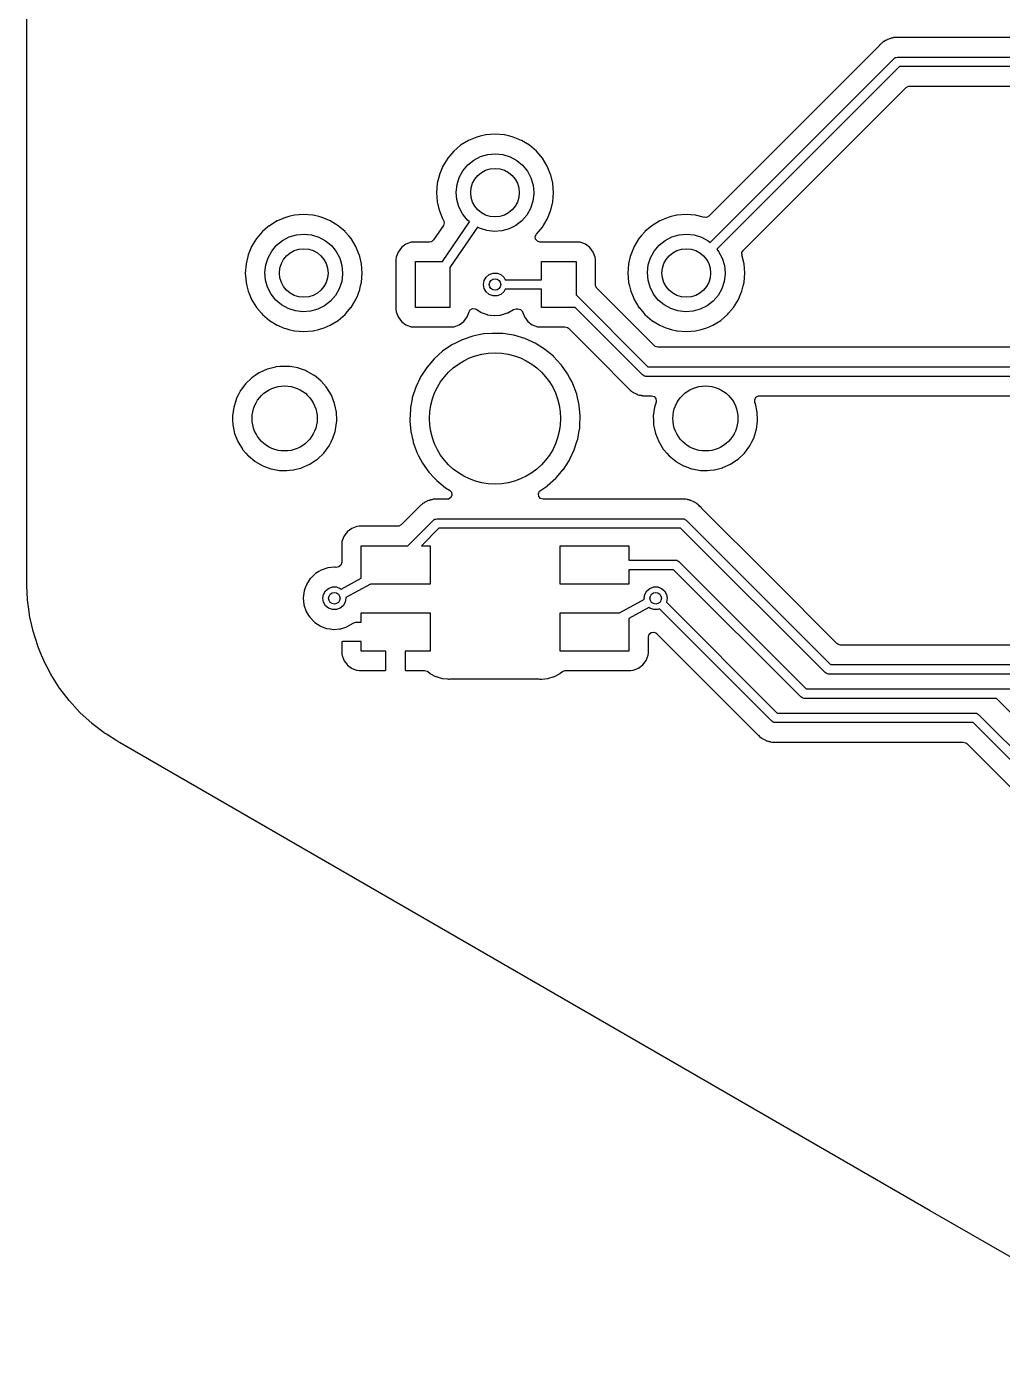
# Model space of a CAD drawing. Extents: x 144 to 253, y -181 to -52.
# Drawn here: x 143.51 to 169.01, y -133.12 to -98.14 of the extents above; entities that cross this region are included whole.
import ezdxf

# ---------------------------------------------------------------- set-up
doc = ezdxf.new("R2010")
doc.units = 0
doc.layers.add('BLACK', color=7, linetype='CONTINUOUS')

msp = doc.modelspace()

# ---------------------------------------------------------------- linework, layer by layer
at = {"layer": 'BLACK', "linetype": 'CONTINUOUS'}
for p, q in [((143.508, -112.657), (143.508, -66.8706)), ((165.805, -98.6286), (165.797, -98.6374)), ((165.824, -98.605), (165.805, -98.6286)), ((165.833, -98.5945), (165.824, -98.605)), ((165.849, -98.5826), (165.833, -98.5945)), ((165.864, -98.5698), (165.849, -98.5826)), ((165.879, -98.5555), (165.864, -98.5698)), ((165.885, -98.5514), (165.879, -98.5555)), ((165.917, -98.533), (165.885, -98.5514)), ((165.885, -98.5514), (165.885, -98.5514)), ((165.927, -98.5264), (165.917, -98.533)), ((165.956, -98.5051), (165.927, -98.5264)), ((165.962, -98.5004), (165.956, -98.5051)), ((165.956, -98.5051), (165.956, -98.5051)), ((165.981, -98.493), (165.962, -98.5004)), ((165.999, -98.4843), (165.981, -98.493)), ((166.01, -98.478), (165.999, -98.4843)), ((166.016, -98.474), (166.01, -98.478)), ((166.059, -98.4616), (166.016, -98.474)), ((166.07, -98.4578), (166.059, -98.4616)), ((166.104, -98.4444), (166.07, -98.4578)), ((166.111, -98.4415), (166.104, -98.4444)), ((166.104, -98.4444), (166.104, -98.4444)), ((166.131, -98.439), (166.111, -98.4415)), ((166.151, -98.435), (166.131, -98.439)), ((166.162, -98.4315), (166.151, -98.435)), ((166.17, -98.4293), (166.162, -98.4315)), ((166.162, -98.4315), (166.162, -98.4315)), ((166.214, -98.4279), (166.17, -98.4293)), ((166.226, -98.427), (166.214, -98.4279)), ((166.23, -98.4265), (166.226, -98.427)), ((166.258, -98.4265), (166.23, -98.4265)), ((166.262, -98.4264), (166.258, -98.4265)), ((166.322, -98.4245), (166.262, -98.4264)), ((166.33, -98.4243), (166.322, -98.4245)), ((166.322, -98.4245), (166.322, -98.4245)), ((166.338, -98.426), (166.33, -98.4243)), ((166.349, -98.4265), (166.338, -98.426)), ((227.248, -98.4265), (166.349, -98.4265)), ((165.797, -98.6374), (161.342, -103.092)), ((161.371, -103.782), (166.182, -98.9716)), ((166.182, -98.9716), (166.199, -98.9583)), ((166.199, -98.9583), (166.202, -98.9548)), ((166.202, -98.9548), (166.205, -98.954)), ((166.205, -98.954), (166.21, -98.9501)), ((166.21, -98.9501), (166.24, -98.9437)), ((166.24, -98.9437), (166.27, -98.935)), ((166.27, -98.935), (227.284, -98.935)), ((166.322, -99.185), (161.548, -103.959)), ((227.232, -99.185), (166.322, -99.185)), ((162.238, -103.988), (166.495, -99.7304)), ((166.495, -99.7304), (166.558, -99.6964)), ((166.558, -99.6964), (166.585, -99.6935)), ((166.585, -99.6935), (185.936, -99.6935)), ((155.273, -101.028), (155.06, -101.116)), ((155.277, -101.026), (155.273, -101.028)), ((155.273, -101.028), (155.273, -101.028)), ((155.359, -101.006), (155.277, -101.026)), ((155.506, -100.971), (155.359, -101.006)), ((155.511, -100.97), (155.506, -100.971)), ((155.506, -100.971), (155.506, -100.971)), ((155.75, -100.951), (155.511, -100.97)), ((155.989, -100.97), (155.75, -100.951)), ((155.994, -100.971), (155.989, -100.97)), ((156.141, -101.006), (155.994, -100.971)), ((155.994, -100.971), (155.994, -100.971)), ((156.223, -101.026), (156.141, -101.006)), ((156.227, -101.028), (156.223, -101.026)), ((156.44, -101.116), (156.227, -101.028)), ((156.227, -101.028), (156.227, -101.028)), ((154.669, -101.399), (154.513, -101.581)), ((154.851, -101.243), (154.669, -101.399)), ((155.056, -101.117), (154.851, -101.243)), ((155.06, -101.116), (155.056, -101.117)), ((155.06, -101.116), (155.06, -101.116)), ((156.444, -101.117), (156.44, -101.116)), ((156.44, -101.116), (156.44, -101.116)), ((156.649, -101.243), (156.444, -101.117)), ((156.831, -101.399), (156.649, -101.243)), ((156.987, -101.581), (156.831, -101.399)), ((154.513, -101.581), (154.387, -101.786)), ((154.912, -101.906), (155.039, -101.754)), ((155.039, -101.754), (155.194, -101.63)), ((155.194, -101.63), (155.369, -101.538)), ((155.369, -101.538), (155.56, -101.482)), ((155.56, -101.482), (155.757, -101.464)), ((155.757, -101.464), (155.954, -101.485)), ((155.954, -101.485), (156.144, -101.543)), ((156.144, -101.543), (156.318, -101.638)), ((156.318, -101.638), (156.471, -101.764)), ((156.471, -101.764), (156.596, -101.918)), ((157.113, -101.786), (156.987, -101.581)), ((154.294, -102.012), (154.241, -102.236)), ((154.296, -102.007), (154.294, -102.012)), ((154.298, -102.003), (154.296, -102.007)), ((154.386, -101.79), (154.298, -102.003)), ((154.387, -101.786), (154.386, -101.79)), ((154.386, -101.79), (154.386, -101.79)), ((154.756, -102.269), (154.816, -102.08)), ((154.816, -102.08), (154.912, -101.906)), ((156.596, -101.918), (156.689, -102.093)), ((156.689, -102.093), (156.747, -102.283)), ((157.114, -101.79), (157.113, -101.786)), ((157.202, -102.003), (157.114, -101.79)), ((157.114, -101.79), (157.114, -101.79)), ((157.204, -102.007), (157.202, -102.003)), ((157.206, -102.012), (157.204, -102.007)), ((157.259, -102.236), (157.206, -102.012)), ((154.24, -102.241), (154.221, -102.48)), ((154.221, -102.48), (154.24, -102.719)), ((154.241, -102.236), (154.24, -102.241)), ((154.241, -102.236), (154.241, -102.236)), ((154.734, -102.466), (154.756, -102.269)), ((154.751, -102.663), (154.734, -102.466)), ((156.747, -102.283), (156.766, -102.48)), ((156.766, -102.48), (156.766, -102.508)), ((157.26, -102.241), (157.259, -102.236)), ((157.259, -102.236), (157.259, -102.236)), ((157.279, -102.48), (157.26, -102.241)), ((157.26, -102.719), (157.279, -102.48)), ((154.24, -102.719), (154.241, -102.724)), ((154.241, -102.724), (154.241, -102.724)), ((154.241, -102.724), (154.276, -102.871)), ((154.805, -102.854), (154.751, -102.663)), ((156.741, -102.705), (156.678, -102.893)), ((156.766, -102.508), (156.741, -102.705)), ((157.224, -102.871), (157.259, -102.724)), ((157.259, -102.724), (157.26, -102.719)), ((157.259, -102.724), (157.259, -102.724)), ((150.273, -103.128), (150.06, -103.216)), ((150.277, -103.126), (150.273, -103.128)), ((150.273, -103.128), (150.273, -103.128)), ((150.359, -103.106), (150.277, -103.126)), ((150.506, -103.071), (150.359, -103.106)), ((150.511, -103.07), (150.506, -103.071)), ((150.506, -103.071), (150.506, -103.071)), ((150.75, -103.051), (150.511, -103.07)), ((150.989, -103.07), (150.75, -103.051)), ((150.994, -103.071), (150.989, -103.07)), ((151.141, -103.106), (150.994, -103.071)), ((150.994, -103.071), (150.994, -103.071)), ((151.223, -103.126), (151.141, -103.106)), ((151.227, -103.128), (151.223, -103.126)), ((151.44, -103.216), (151.227, -103.128)), ((151.227, -103.128), (151.227, -103.128)), ((154.276, -102.871), (154.296, -102.953)), ((154.296, -102.953), (154.298, -102.957)), ((154.298, -102.957), (154.298, -102.957)), ((154.298, -102.957), (154.378, -103.151)), ((154.378, -103.151), (154.387, -103.174)), ((154.387, -103.174), (154.39, -103.178)), ((154.39, -103.178), (154.404, -103.201)), ((154.896, -103.03), (154.805, -102.854)), ((155.019, -103.186), (154.896, -103.03)), ((156.58, -103.066), (156.451, -103.216)), ((156.678, -102.893), (156.58, -103.066)), ((156.987, -103.379), (157.113, -103.174)), ((157.113, -103.174), (157.122, -103.151)), ((157.122, -103.151), (157.202, -102.957)), ((157.202, -102.957), (157.204, -102.953)), ((157.202, -102.957), (157.202, -102.957)), ((157.204, -102.953), (157.224, -102.871)), ((160.273, -103.128), (160.06, -103.216)), ((160.277, -103.126), (160.273, -103.128)), ((160.273, -103.128), (160.273, -103.128)), ((160.359, -103.106), (160.277, -103.126)), ((160.506, -103.071), (160.359, -103.106)), ((160.511, -103.07), (160.506, -103.071)), ((160.506, -103.071), (160.506, -103.071)), ((160.75, -103.051), (160.511, -103.07)), ((160.989, -103.07), (160.75, -103.051)), ((160.994, -103.071), (160.989, -103.07)), ((161.223, -103.126), (160.994, -103.071)), ((160.994, -103.071), (160.994, -103.071)), ((161.279, -103.126), (161.223, -103.124)), ((161.223, -103.124), (161.223, -103.126)), ((161.342, -103.092), (161.279, -103.126)), ((149.665, -103.502), (149.572, -103.611)), ((149.669, -103.499), (149.665, -103.502)), ((149.805, -103.383), (149.669, -103.499)), ((149.847, -103.346), (149.805, -103.383)), ((149.851, -103.343), (149.847, -103.346)), ((149.847, -103.346), (149.847, -103.346)), ((150.056, -103.217), (149.851, -103.343)), ((150.06, -103.216), (150.056, -103.217)), ((150.06, -103.216), (150.06, -103.216)), ((151.444, -103.217), (151.44, -103.216)), ((151.44, -103.216), (151.44, -103.216)), ((151.649, -103.343), (151.444, -103.217)), ((151.653, -103.346), (151.649, -103.343)), ((151.695, -103.383), (151.653, -103.346)), ((151.653, -103.346), (151.653, -103.346)), ((151.831, -103.499), (151.695, -103.383)), ((151.835, -103.502), (151.831, -103.499)), ((151.928, -103.611), (151.835, -103.502)), ((154.401, -103.338), (154.143, -103.716)), ((154.375, -104.28), (155.082, -103.24)), ((154.422, -103.269), (154.401, -103.338)), ((154.404, -103.201), (154.422, -103.269)), ((155.289, -103.381), (154.568, -104.44)), ((155.082, -103.24), (155.019, -103.186)), ((155.343, -103.411), (155.289, -103.381)), ((155.532, -103.472), (155.343, -103.411)), ((155.729, -103.496), (155.532, -103.472)), ((155.926, -103.481), (155.729, -103.496)), ((156.117, -103.427), (155.926, -103.481)), ((156.294, -103.338), (156.117, -103.427)), ((156.451, -103.216), (156.294, -103.338)), ((156.831, -103.561), (156.987, -103.379)), ((159.665, -103.502), (159.572, -103.611)), ((159.669, -103.499), (159.665, -103.502)), ((159.805, -103.383), (159.669, -103.499)), ((159.847, -103.346), (159.805, -103.383)), ((159.851, -103.343), (159.847, -103.346)), ((159.847, -103.346), (159.847, -103.346)), ((160.056, -103.217), (159.851, -103.343)), ((160.06, -103.216), (160.056, -103.217)), ((160.06, -103.216), (160.06, -103.216)), ((149.513, -103.681), (149.387, -103.886)), ((149.572, -103.611), (149.513, -103.681)), ((149.912, -104.006), (150.039, -103.854)), ((150.039, -103.854), (150.194, -103.73)), ((150.194, -103.73), (150.369, -103.638)), ((150.369, -103.638), (150.56, -103.582)), ((150.56, -103.582), (150.757, -103.564)), ((150.757, -103.564), (150.954, -103.585)), ((150.954, -103.585), (151.144, -103.643)), ((151.144, -103.643), (151.318, -103.738)), ((151.318, -103.738), (151.471, -103.864)), ((151.471, -103.864), (151.596, -104.018)), ((151.987, -103.681), (151.928, -103.611)), ((152.113, -103.886), (151.987, -103.681)), ((153.421, -103.829), (153.305, -103.917)), ((153.558, -103.778), (153.421, -103.829)), ((153.62, -103.771), (153.558, -103.778)), ((154.039, -103.771), (153.62, -103.771)), ((154.088, -103.761), (154.039, -103.771)), ((154.143, -103.716), (154.088, -103.761)), ((156.8, -103.627), (156.83, -103.563)), ((156.81, -103.698), (156.8, -103.627)), ((156.857, -103.751), (156.81, -103.698)), ((156.83, -103.562), (156.831, -103.561)), ((156.83, -103.563), (156.83, -103.562)), ((156.925, -103.771), (156.857, -103.751)), ((157.916, -103.771), (156.925, -103.771)), ((157.978, -103.778), (157.916, -103.771)), ((158.115, -103.829), (157.978, -103.778)), ((158.231, -103.917), (158.115, -103.829)), ((159.513, -103.681), (159.387, -103.886)), ((159.572, -103.611), (159.513, -103.681)), ((159.912, -104.006), (160.039, -103.854)), ((160.039, -103.854), (160.194, -103.73)), ((160.194, -103.73), (160.369, -103.638)), ((160.369, -103.638), (160.56, -103.582)), ((160.56, -103.582), (160.757, -103.564)), ((160.757, -103.564), (160.954, -103.585)), ((160.954, -103.585), (161.144, -103.643)), ((161.144, -103.643), (161.318, -103.738)), ((161.318, -103.738), (161.371, -103.782)), ((149.287, -104.144), (149.241, -104.336)), ((149.296, -104.107), (149.287, -104.144)), ((149.298, -104.103), (149.296, -104.107)), ((149.386, -103.89), (149.298, -104.103)), ((149.387, -103.886), (149.386, -103.89)), ((149.386, -103.89), (149.386, -103.89)), ((149.756, -104.369), (149.816, -104.18)), ((149.816, -104.18), (149.912, -104.006)), ((151.596, -104.018), (151.689, -104.193)), ((151.689, -104.193), (151.747, -104.383)), ((152.114, -103.89), (152.113, -103.886)), ((152.202, -104.103), (152.114, -103.89)), ((152.114, -103.89), (152.114, -103.89)), ((152.204, -104.107), (152.202, -104.103)), ((152.213, -104.144), (152.204, -104.107)), ((152.259, -104.336), (152.213, -104.144)), ((153.166, -104.17), (153.159, -104.232)), ((153.217, -104.033), (153.166, -104.17)), ((153.305, -103.917), (153.217, -104.033)), ((158.319, -104.033), (158.231, -103.917)), ((158.37, -104.17), (158.319, -104.033)), ((158.376, -104.232), (158.37, -104.17)), ((159.287, -104.144), (159.241, -104.336)), ((159.296, -104.107), (159.287, -104.144)), ((159.298, -104.103), (159.296, -104.107)), ((159.386, -103.89), (159.298, -104.103)), ((159.387, -103.886), (159.386, -103.89)), ((159.386, -103.89), (159.386, -103.89)), ((159.756, -104.369), (159.816, -104.18)), ((159.816, -104.18), (159.912, -104.006)), ((161.548, -103.959), (161.596, -104.018)), ((161.596, -104.018), (161.689, -104.193)), ((161.689, -104.193), (161.747, -104.383)), ((162.259, -104.336), (162.204, -104.107)), ((162.204, -104.107), (162.207, -104.107)), ((162.205, -104.045), (162.238, -103.988)), ((162.207, -104.107), (162.205, -104.045)), ((149.24, -104.341), (149.221, -104.58)), ((149.221, -104.58), (149.24, -104.819)), ((149.241, -104.336), (149.24, -104.341)), ((149.241, -104.336), (149.241, -104.336)), ((149.734, -104.566), (149.756, -104.369)), ((149.751, -104.763), (149.734, -104.566)), ((151.747, -104.383), (151.766, -104.58)), ((151.766, -104.58), (151.766, -104.608)), ((152.26, -104.341), (152.259, -104.336)), ((152.259, -104.336), (152.259, -104.336)), ((152.279, -104.58), (152.26, -104.341)), ((152.26, -104.819), (152.279, -104.58)), ((153.159, -104.232), (153.159, -105.528)), ((153.668, -105.48), (153.668, -104.28)), ((153.668, -104.28), (154.375, -104.28)), ((154.568, -104.44), (154.568, -105.48)), ((156.968, -104.755), (156.968, -104.28)), ((156.968, -104.28), (157.868, -104.28)), ((157.868, -104.28), (157.868, -105.153)), ((158.376, -104.89), (158.376, -104.232)), ((159.24, -104.341), (159.221, -104.58)), ((159.221, -104.58), (159.24, -104.819)), ((159.241, -104.336), (159.24, -104.341)), ((159.241, -104.336), (159.241, -104.336)), ((159.734, -104.566), (159.756, -104.369)), ((159.751, -104.763), (159.734, -104.566)), ((161.747, -104.383), (161.766, -104.58)), ((161.766, -104.58), (161.766, -104.608)), ((162.26, -104.341), (162.259, -104.336)), ((162.259, -104.336), (162.259, -104.336)), ((162.279, -104.58), (162.26, -104.341)), ((162.26, -104.819), (162.279, -104.58)), ((149.24, -104.819), (149.241, -104.824)), ((149.241, -104.824), (149.241, -104.824)), ((149.241, -104.824), (149.263, -104.917)), ((149.263, -104.917), (149.296, -105.053)), ((149.805, -104.954), (149.751, -104.763)), ((151.741, -104.805), (151.678, -104.993)), ((151.766, -104.608), (151.741, -104.805)), ((152.204, -105.053), (152.237, -104.917)), ((152.237, -104.917), (152.259, -104.824)), ((152.259, -104.824), (152.26, -104.819)), ((152.259, -104.824), (152.259, -104.824)), ((155.45, -104.88), (155.468, -104.777)), ((155.468, -104.983), (155.45, -104.88)), ((155.468, -104.777), (155.52, -104.687)), ((155.52, -104.687), (155.6, -104.62)), ((155.6, -104.62), (155.698, -104.585)), ((155.698, -104.585), (155.802, -104.585)), ((155.802, -104.585), (155.9, -104.62)), ((155.9, -104.62), (155.98, -104.687)), ((155.98, -104.687), (156.019, -104.755)), ((156.019, -104.755), (156.968, -104.755)), ((158.379, -104.917), (158.376, -104.89)), ((158.413, -104.979), (158.379, -104.917)), ((159.24, -104.819), (159.241, -104.824)), ((159.241, -104.824), (159.241, -104.824)), ((159.241, -104.824), (159.263, -104.917)), ((159.263, -104.917), (159.296, -105.053)), ((159.805, -104.954), (159.751, -104.763)), ((161.741, -104.805), (161.678, -104.993)), ((161.766, -104.608), (161.741, -104.805)), ((162.204, -105.053), (162.237, -104.917)), ((162.237, -104.917), (162.259, -104.824)), ((162.259, -104.824), (162.26, -104.819)), ((162.259, -104.824), (162.259, -104.824)), ((149.296, -105.053), (149.298, -105.057)), ((149.298, -105.057), (149.298, -105.057)), ((149.298, -105.057), (149.341, -105.161)), ((149.341, -105.161), (149.387, -105.274)), ((149.387, -105.274), (149.513, -105.479)), ((149.896, -105.13), (149.805, -104.954)), ((150.019, -105.286), (149.896, -105.13)), ((151.58, -105.166), (151.451, -105.316)), ((151.678, -104.993), (151.58, -105.166)), ((151.987, -105.479), (152.113, -105.274)), ((152.113, -105.274), (152.159, -105.161)), ((152.159, -105.161), (152.202, -105.057)), ((152.202, -105.057), (152.204, -105.053)), ((152.202, -105.057), (152.202, -105.057)), ((155.52, -105.073), (155.468, -104.983)), ((155.6, -105.14), (155.52, -105.073)), ((155.698, -105.175), (155.6, -105.14)), ((155.802, -105.175), (155.698, -105.175)), ((155.9, -105.14), (155.802, -105.175)), ((155.98, -105.073), (155.9, -105.14)), ((156.019, -105.005), (155.98, -105.073)), ((156.968, -105.005), (156.019, -105.005)), ((156.968, -105.48), (156.968, -105.005)), ((157.868, -105.153), (159.744, -107.03)), ((159.918, -106.484), (158.413, -104.979)), ((159.296, -105.053), (159.298, -105.057)), ((159.298, -105.057), (159.298, -105.057)), ((159.298, -105.057), (159.341, -105.161)), ((159.341, -105.161), (159.387, -105.274)), ((159.387, -105.274), (159.513, -105.479)), ((159.896, -105.13), (159.805, -104.954)), ((160.019, -105.286), (159.896, -105.13)), ((161.58, -105.166), (161.451, -105.316)), ((161.678, -104.993), (161.58, -105.166)), ((161.987, -105.479), (162.113, -105.274)), ((162.113, -105.274), (162.159, -105.161)), ((162.159, -105.161), (162.202, -105.057)), ((162.202, -105.057), (162.204, -105.053)), ((162.202, -105.057), (162.202, -105.057)), ((149.513, -105.479), (149.516, -105.483)), ((149.516, -105.483), (149.516, -105.483)), ((149.516, -105.483), (149.644, -105.632)), ((150.17, -105.414), (150.019, -105.286)), ((150.343, -105.511), (150.17, -105.414)), ((150.532, -105.572), (150.343, -105.511)), ((150.729, -105.596), (150.532, -105.572)), ((150.926, -105.581), (150.729, -105.596)), ((151.117, -105.527), (150.926, -105.581)), ((151.294, -105.438), (151.117, -105.527)), ((151.451, -105.316), (151.294, -105.438)), ((151.856, -105.632), (151.984, -105.483)), ((151.984, -105.483), (151.987, -105.479)), ((151.984, -105.483), (151.984, -105.483)), ((153.159, -105.528), (153.166, -105.59)), ((153.166, -105.59), (153.217, -105.727)), ((154.568, -105.48), (153.668, -105.48)), ((155.018, -105.727), (155.07, -105.59)), ((155.07, -105.59), (155.072, -105.591)), ((155.072, -105.591), (155.101, -105.539)), ((155.101, -105.539), (155.164, -105.506)), ((155.164, -105.506), (155.235, -105.512)), ((155.235, -105.512), (155.258, -105.524)), ((155.258, -105.524), (155.383, -105.606)), ((155.383, -105.606), (155.39, -105.609)), ((155.39, -105.609), (155.39, -105.609)), ((155.39, -105.609), (155.547, -105.667)), ((155.92, -105.675), (156.079, -105.623)), ((156.079, -105.623), (156.086, -105.621)), ((156.079, -105.623), (156.079, -105.623)), ((156.086, -105.621), (156.237, -105.531)), ((156.237, -105.531), (156.301, -105.513)), ((156.301, -105.513), (156.335, -105.513)), ((156.335, -105.513), (156.35, -105.513)), ((156.35, -105.513), (156.418, -105.533)), ((156.418, -105.533), (156.465, -105.587)), ((156.465, -105.587), (156.468, -105.595)), ((156.468, -105.595), (156.517, -105.727)), ((157.841, -105.48), (156.968, -105.48)), ((159.604, -107.243), (157.841, -105.48)), ((159.513, -105.479), (159.516, -105.483)), ((159.516, -105.483), (159.516, -105.483)), ((159.516, -105.483), (159.644, -105.632)), ((160.17, -105.414), (160.019, -105.286)), ((160.343, -105.511), (160.17, -105.414)), ((160.532, -105.572), (160.343, -105.511)), ((160.729, -105.596), (160.532, -105.572)), ((160.926, -105.581), (160.729, -105.596)), ((161.117, -105.527), (160.926, -105.581)), ((161.294, -105.438), (161.117, -105.527)), ((161.451, -105.316), (161.294, -105.438)), ((161.856, -105.632), (161.984, -105.483)), ((161.984, -105.483), (161.987, -105.479)), ((161.984, -105.483), (161.984, -105.483)), ((149.644, -105.632), (149.669, -105.661)), ((149.669, -105.661), (149.851, -105.817)), ((149.851, -105.817), (150.056, -105.943)), ((150.056, -105.943), (150.06, -105.944)), ((150.06, -105.944), (150.06, -105.944)), ((150.06, -105.944), (150.215, -106.009)), ((151.285, -106.009), (151.44, -105.944)), ((151.44, -105.944), (151.444, -105.943)), ((151.44, -105.944), (151.44, -105.944)), ((151.444, -105.943), (151.649, -105.817)), ((151.649, -105.817), (151.831, -105.661)), ((151.831, -105.661), (151.856, -105.632)), ((153.217, -105.727), (153.305, -105.843)), ((153.305, -105.843), (153.421, -105.93)), ((153.421, -105.93), (153.558, -105.982)), ((154.678, -105.982), (154.815, -105.93)), ((154.815, -105.93), (154.931, -105.843)), ((154.931, -105.843), (155.018, -105.727)), ((155.547, -105.667), (155.547, -105.667)), ((155.547, -105.667), (155.553, -105.669)), ((155.553, -105.669), (155.627, -105.679)), ((155.627, -105.679), (155.726, -105.693)), ((155.726, -105.693), (155.726, -105.693)), ((155.726, -105.693), (155.733, -105.693)), ((155.733, -105.693), (155.74, -105.693)), ((155.74, -105.693), (155.882, -105.68)), ((155.74, -105.693), (155.74, -105.693)), ((155.882, -105.68), (155.914, -105.677)), ((155.914, -105.677), (155.92, -105.675)), ((155.92, -105.675), (155.92, -105.675)), ((156.517, -105.727), (156.605, -105.843)), ((156.605, -105.843), (156.721, -105.93)), ((156.721, -105.93), (156.858, -105.982)), ((159.644, -105.632), (159.669, -105.661)), ((159.669, -105.661), (159.851, -105.817)), ((159.851, -105.817), (160.056, -105.943)), ((160.056, -105.943), (160.06, -105.944)), ((160.06, -105.944), (160.06, -105.944)), ((160.06, -105.944), (160.215, -106.009)), ((161.285, -106.009), (161.44, -105.944)), ((161.44, -105.944), (161.444, -105.943)), ((161.44, -105.944), (161.44, -105.944)), ((161.444, -105.943), (161.649, -105.817)), ((161.649, -105.817), (161.831, -105.661)), ((161.831, -105.661), (161.856, -105.632)), ((150.215, -106.009), (150.277, -106.034)), ((150.277, -106.034), (150.359, -106.054)), ((150.359, -106.054), (150.506, -106.089)), ((150.506, -106.089), (150.506, -106.089)), ((150.506, -106.089), (150.511, -106.09)), ((150.511, -106.09), (150.75, -106.109)), ((150.75, -106.109), (150.989, -106.09)), ((150.989, -106.09), (150.994, -106.089)), ((150.994, -106.089), (151.141, -106.054)), ((150.994, -106.089), (150.994, -106.089)), ((151.141, -106.054), (151.223, -106.034)), ((151.223, -106.034), (151.285, -106.009)), ((153.558, -105.982), (153.62, -105.988)), ((153.62, -105.988), (154.616, -105.988)), ((154.616, -105.988), (154.678, -105.982)), ((154.887, -106.326), (154.752, -106.393)), ((155.166, -106.23), (154.887, -106.326)), ((155.329, -106.197), (155.166, -106.23)), ((155.451, -106.172), (155.329, -106.197)), ((155.455, -106.172), (155.451, -106.172)), ((155.451, -106.172), (155.451, -106.172)), ((155.675, -106.157), (155.455, -106.172)), ((155.86, -106.157), (155.675, -106.157)), ((155.861, -106.157), (155.86, -106.157)), ((155.927, -106.16), (155.861, -106.157)), ((155.861, -106.157), (155.861, -106.157)), ((155.952, -106.161), (155.927, -106.16)), ((155.955, -106.162), (155.952, -106.161)), ((156.239, -106.207), (155.955, -106.162)), ((155.955, -106.162), (155.955, -106.162)), ((156.244, -106.207), (156.239, -106.207)), ((156.239, -106.207), (156.239, -106.207)), ((156.527, -106.292), (156.244, -106.207)), ((156.719, -106.378), (156.527, -106.292)), ((156.858, -105.982), (156.92, -105.988)), ((156.92, -105.988), (157.578, -105.988)), ((157.578, -105.988), (157.646, -106.008)), ((157.646, -106.008), (157.667, -106.025)), ((157.667, -106.025), (158.461, -106.818)), ((160.215, -106.009), (160.277, -106.034)), ((160.277, -106.034), (160.359, -106.054)), ((160.359, -106.054), (160.506, -106.089)), ((160.506, -106.089), (160.506, -106.089)), ((160.506, -106.089), (160.511, -106.09)), ((160.511, -106.09), (160.75, -106.109)), ((160.75, -106.109), (160.989, -106.09)), ((160.989, -106.09), (160.994, -106.089)), ((160.994, -106.089), (161.141, -106.054)), ((160.994, -106.089), (160.994, -106.089)), ((161.141, -106.054), (161.223, -106.034)), ((161.223, -106.034), (161.285, -106.009)), ((154.378, -106.624), (154.158, -106.821)), ((154.623, -106.458), (154.378, -106.624)), ((154.713, -106.413), (154.623, -106.458)), ((154.752, -106.393), (154.713, -106.413)), ((156.771, -106.401), (156.719, -106.378)), ((156.796, -106.413), (156.771, -106.401)), ((157.047, -106.568), (156.796, -106.413)), ((157.275, -106.756), (157.047, -106.568)), ((159.939, -106.501), (159.918, -106.484)), ((160.007, -106.521), (159.939, -106.501)), ((174.661, -106.521), (160.007, -106.521)), ((150.125, -107.026), (150.025, -107.035)), ((150.192, -107.021), (150.125, -107.026)), ((150.354, -107.021), (150.192, -107.021)), ((150.356, -107.021), (150.354, -107.021)), ((150.361, -107.021), (150.356, -107.021)), ((150.356, -107.021), (150.356, -107.021)), ((150.378, -107.022), (150.361, -107.021)), ((150.382, -107.022), (150.378, -107.022)), ((150.6, -107.062), (150.382, -107.022)), ((150.382, -107.022), (150.382, -107.022)), ((154.155, -106.824), (153.974, -107.037)), ((154.158, -106.821), (154.155, -106.824)), ((154.155, -106.824), (154.155, -106.824)), ((157.278, -106.759), (157.275, -106.756)), ((157.474, -106.969), (157.278, -106.759)), ((157.477, -106.972), (157.474, -106.969)), ((157.474, -106.969), (157.474, -106.969)), ((157.479, -106.975), (157.477, -106.972)), ((157.531, -107.049), (157.479, -106.975)), ((157.479, -106.975), (157.479, -106.975)), ((158.461, -106.818), (159.189, -107.547)), ((149.395, -107.317), (149.228, -107.476)), ((149.544, -107.216), (149.395, -107.317)), ((149.582, -107.191), (149.544, -107.216)), ((149.586, -107.188), (149.582, -107.191)), ((149.582, -107.191), (149.582, -107.191)), ((149.694, -107.14), (149.586, -107.188)), ((149.792, -107.095), (149.694, -107.14)), ((149.797, -107.093), (149.792, -107.095)), ((149.792, -107.095), (149.792, -107.095)), ((149.802, -107.092), (149.797, -107.093)), ((150.015, -107.037), (149.802, -107.092)), ((149.802, -107.092), (149.802, -107.092)), ((150.02, -107.035), (150.015, -107.037)), ((150.015, -107.037), (150.015, -107.037)), ((150.025, -107.035), (150.02, -107.035)), ((150.025, -107.035), (150.025, -107.035)), ((150.605, -107.063), (150.6, -107.062)), ((150.6, -107.062), (150.6, -107.062)), ((150.61, -107.065), (150.605, -107.063)), ((150.817, -107.14), (150.61, -107.065)), ((150.61, -107.065), (150.61, -107.065)), ((150.822, -107.142), (150.817, -107.14)), ((150.817, -107.14), (150.817, -107.14)), ((151.023, -107.256), (150.822, -107.142)), ((151.027, -107.259), (151.023, -107.256)), ((151.131, -107.344), (151.027, -107.259)), ((151.027, -107.259), (151.027, -107.259)), ((151.201, -107.402), (151.131, -107.344)), ((153.794, -107.317), (153.678, -107.56)), ((153.803, -107.297), (153.794, -107.317)), ((153.805, -107.293), (153.803, -107.297)), ((153.803, -107.297), (153.803, -107.297)), ((153.827, -107.259), (153.805, -107.293)), ((153.964, -107.049), (153.827, -107.259)), ((153.966, -107.045), (153.964, -107.049)), ((153.964, -107.049), (153.964, -107.049)), ((153.974, -107.037), (153.966, -107.045)), ((157.648, -107.213), (157.531, -107.049)), ((157.701, -107.314), (157.648, -107.213)), ((157.756, -107.418), (157.701, -107.314)), ((159.631, -107.258), (159.604, -107.243)), ((159.657, -107.274), (159.631, -107.258)), ((159.664, -107.275), (159.657, -107.274)), ((159.666, -107.277), (159.664, -107.275)), ((159.671, -107.276), (159.666, -107.277)), ((159.693, -107.28), (159.671, -107.276)), ((174.975, -107.28), (159.693, -107.28)), ((159.744, -107.03), (174.924, -107.03)), ((149.088, -107.666), (149.033, -107.773)), ((149.09, -107.661), (149.088, -107.666)), ((149.105, -107.641), (149.09, -107.661)), ((149.225, -107.48), (149.105, -107.641)), ((149.228, -107.476), (149.225, -107.48)), ((151.205, -107.406), (151.201, -107.402)), ((151.335, -107.556), (151.205, -107.406)), ((151.205, -107.406), (151.205, -107.406)), ((151.352, -107.576), (151.335, -107.556)), ((151.472, -107.773), (151.352, -107.576)), ((153.677, -107.564), (153.596, -107.816)), ((153.678, -107.56), (153.677, -107.564)), ((153.677, -107.564), (153.677, -107.564)), ((157.785, -107.474), (157.756, -107.418)), ((157.817, -107.56), (157.785, -107.474)), ((157.885, -107.744), (157.817, -107.56)), ((159.189, -107.547), (159.197, -107.555)), ((159.197, -107.555), (159.201, -107.562)), ((159.201, -107.562), (159.206, -107.567)), ((159.206, -107.567), (159.25, -107.608)), ((159.25, -107.608), (159.253, -107.611)), ((159.253, -107.611), (159.273, -107.631)), ((159.273, -107.631), (159.276, -107.633)), ((159.276, -107.633), (159.285, -107.641)), ((159.285, -107.641), (159.317, -107.671)), ((159.317, -107.671), (159.324, -107.675)), ((159.324, -107.675), (159.324, -107.675)), ((159.324, -107.675), (159.335, -107.681)), ((159.335, -107.681), (159.352, -107.692)), ((159.352, -107.692), (159.368, -107.704)), ((159.368, -107.704), (159.375, -107.707)), ((159.375, -107.707), (159.375, -107.707)), ((159.375, -107.707), (159.408, -107.722)), ((159.408, -107.722), (159.419, -107.727)), ((159.419, -107.727), (159.458, -107.748)), ((148.979, -107.89), (148.919, -108.082)), ((148.986, -107.867), (148.979, -107.89)), ((149.033, -107.773), (148.986, -107.867)), ((151.557, -107.988), (151.472, -107.773)), ((151.604, -108.214), (151.557, -107.988)), ((153.583, -107.872), (153.543, -108.092)), ((153.588, -107.841), (153.583, -107.872)), ((153.596, -107.816), (153.588, -107.841)), ((157.887, -107.751), (157.885, -107.744)), ((157.888, -107.755), (157.887, -107.751)), ((157.941, -107.993), (157.888, -107.755)), ((157.888, -107.755), (157.888, -107.755)), ((157.952, -108.039), (157.941, -107.993)), ((157.952, -108.043), (157.952, -108.039)), ((157.976, -108.316), (157.952, -108.043)), ((159.458, -107.748), (159.465, -107.75)), ((159.465, -107.75), (159.465, -107.75)), ((159.465, -107.75), (159.477, -107.753)), ((159.477, -107.753), (159.496, -107.76)), ((159.496, -107.76), (159.515, -107.768)), ((159.515, -107.768), (159.522, -107.769)), ((159.522, -107.769), (159.522, -107.769)), ((159.522, -107.769), (159.558, -107.775)), ((159.558, -107.775), (159.57, -107.777)), ((159.57, -107.777), (159.602, -107.785)), ((159.602, -107.785), (159.613, -107.788)), ((159.613, -107.788), (159.633, -107.788)), ((159.633, -107.788), (159.653, -107.79)), ((159.653, -107.79), (159.673, -107.793)), ((159.673, -107.793), (159.68, -107.792)), ((159.68, -107.792), (159.699, -107.79)), ((159.699, -107.79), (159.717, -107.789)), ((159.717, -107.789), (159.728, -107.788)), ((159.728, -107.788), (159.839, -107.788)), ((159.839, -107.788), (159.907, -107.808)), ((159.907, -107.808), (159.954, -107.862)), ((159.96, -107.951), (159.919, -108.082)), ((159.954, -107.862), (159.964, -107.932)), ((159.964, -107.932), (159.96, -107.951)), ((162.539, -107.89), (162.572, -107.827)), ((162.546, -107.96), (162.539, -107.89)), ((162.557, -107.988), (162.546, -107.96)), ((162.604, -108.214), (162.557, -107.988)), ((162.572, -107.827), (162.634, -107.791)), ((162.634, -107.791), (162.663, -107.788)), ((162.663, -107.788), (170.339, -107.788)), ((148.918, -108.087), (148.887, -108.316)), ((148.887, -108.316), (148.887, -108.321)), ((148.887, -108.321), (148.891, -108.427)), ((148.887, -108.321), (148.887, -108.321)), ((148.891, -108.427), (148.896, -108.546)), ((148.919, -108.082), (148.918, -108.087)), ((148.919, -108.082), (148.919, -108.082)), ((151.604, -108.219), (151.604, -108.214)), ((151.612, -108.422), (151.604, -108.219)), ((151.613, -108.444), (151.612, -108.422)), ((153.536, -108.136), (153.523, -108.422)), ((153.523, -108.422), (153.523, -108.427)), ((153.523, -108.427), (153.523, -108.431)), ((153.543, -108.092), (153.536, -108.132)), ((153.536, -108.132), (153.536, -108.136)), ((153.536, -108.136), (153.536, -108.136)), ((157.968, -108.551), (157.977, -108.338)), ((157.977, -108.333), (157.976, -108.316)), ((157.977, -108.338), (157.977, -108.333)), ((157.977, -108.338), (157.977, -108.338)), ((159.918, -108.087), (159.887, -108.316)), ((159.887, -108.316), (159.887, -108.321)), ((159.887, -108.321), (159.887, -108.321)), ((159.887, -108.321), (159.891, -108.427)), ((159.891, -108.427), (159.896, -108.546)), ((159.919, -108.082), (159.918, -108.087)), ((159.919, -108.082), (159.919, -108.082)), ((162.604, -108.219), (162.604, -108.214)), ((162.612, -108.422), (162.604, -108.219)), ((162.613, -108.444), (162.612, -108.422)), ((148.896, -108.546), (148.943, -108.772)), ((148.943, -108.772), (149.028, -108.987)), ((151.514, -108.893), (151.568, -108.721)), ((151.568, -108.721), (151.581, -108.678)), ((151.581, -108.678), (151.582, -108.673)), ((151.581, -108.678), (151.581, -108.678)), ((151.582, -108.673), (151.613, -108.444)), ((153.523, -108.431), (153.523, -108.431)), ((153.523, -108.431), (153.525, -108.45)), ((153.525, -108.45), (153.548, -108.721)), ((153.548, -108.721), (153.549, -108.725)), ((153.549, -108.725), (153.549, -108.725)), ((153.549, -108.725), (153.608, -108.987)), ((157.912, -108.919), (157.942, -108.751)), ((157.942, -108.751), (157.963, -108.632)), ((157.963, -108.632), (157.964, -108.628)), ((157.963, -108.632), (157.963, -108.632)), ((157.964, -108.628), (157.968, -108.551)), ((159.896, -108.546), (159.943, -108.772)), ((159.943, -108.772), (160.028, -108.987)), ((162.514, -108.893), (162.568, -108.721)), ((162.568, -108.721), (162.581, -108.678)), ((162.581, -108.678), (162.582, -108.673)), ((162.581, -108.678), (162.581, -108.678)), ((162.582, -108.673), (162.613, -108.444)), ((149.028, -108.987), (149.148, -109.184)), ((151.272, -109.284), (151.41, -109.099)), ((151.41, -109.099), (151.464, -108.991)), ((151.464, -108.991), (151.512, -108.898)), ((151.512, -108.898), (151.514, -108.893)), ((151.512, -108.898), (151.512, -108.898)), ((153.608, -108.987), (153.613, -109.009)), ((153.613, -109.009), (153.715, -109.286)), ((157.822, -109.2), (157.892, -108.982)), ((157.892, -108.982), (157.911, -108.923)), ((157.911, -108.923), (157.912, -108.919)), ((157.911, -108.923), (157.911, -108.923)), ((160.028, -108.987), (160.148, -109.184)), ((162.272, -109.284), (162.41, -109.099)), ((162.41, -109.099), (162.464, -108.991)), ((162.464, -108.991), (162.512, -108.898)), ((162.512, -108.898), (162.514, -108.893)), ((162.512, -108.898), (162.512, -108.898)), ((149.148, -109.184), (149.151, -109.188)), ((149.151, -109.188), (149.238, -109.288)), ((149.238, -109.288), (149.299, -109.358)), ((149.299, -109.358), (149.303, -109.361)), ((149.303, -109.361), (149.473, -109.501)), ((150.918, -109.569), (151.065, -109.47)), ((151.065, -109.47), (151.105, -109.443)), ((151.105, -109.443), (151.272, -109.284)), ((153.715, -109.286), (153.717, -109.29)), ((153.717, -109.29), (153.717, -109.29)), ((153.717, -109.29), (153.753, -109.358)), ((153.753, -109.358), (153.852, -109.547)), ((157.536, -109.711), (157.693, -109.47)), ((157.693, -109.47), (157.695, -109.467)), ((157.693, -109.47), (157.693, -109.47)), ((157.695, -109.467), (157.705, -109.446)), ((157.705, -109.446), (157.82, -109.204)), ((157.82, -109.204), (157.822, -109.2)), ((160.148, -109.184), (160.151, -109.188)), ((160.151, -109.188), (160.238, -109.288)), ((160.238, -109.288), (160.299, -109.358)), ((160.299, -109.358), (160.303, -109.361)), ((160.303, -109.361), (160.473, -109.501)), ((161.918, -109.569), (162.065, -109.47)), ((162.065, -109.47), (162.105, -109.443)), ((162.105, -109.443), (162.272, -109.284)), ((149.473, -109.501), (149.473, -109.501)), ((149.473, -109.501), (149.477, -109.504)), ((149.477, -109.504), (149.678, -109.618)), ((149.678, -109.618), (149.683, -109.62)), ((149.683, -109.62), (149.683, -109.62)), ((149.683, -109.62), (149.89, -109.695)), ((149.89, -109.695), (149.89, -109.695)), ((149.89, -109.695), (149.895, -109.697)), ((149.895, -109.697), (149.9, -109.698)), ((149.9, -109.698), (149.9, -109.698)), ((149.9, -109.698), (150.118, -109.738)), ((150.118, -109.738), (150.118, -109.738)), ((150.118, -109.738), (150.122, -109.738)), ((150.122, -109.738), (150.139, -109.739)), ((150.139, -109.739), (150.144, -109.739)), ((150.144, -109.739), (150.144, -109.739)), ((150.144, -109.739), (150.146, -109.739)), ((150.146, -109.739), (150.308, -109.739)), ((150.308, -109.739), (150.375, -109.734)), ((150.375, -109.734), (150.475, -109.725)), ((150.475, -109.725), (150.475, -109.725)), ((150.475, -109.725), (150.48, -109.725)), ((150.48, -109.725), (150.485, -109.723)), ((150.485, -109.723), (150.698, -109.668)), ((150.485, -109.723), (150.485, -109.723)), ((150.698, -109.668), (150.703, -109.667)), ((150.698, -109.668), (150.698, -109.668)), ((150.703, -109.667), (150.708, -109.665)), ((150.708, -109.665), (150.909, -109.574)), ((150.708, -109.665), (150.708, -109.665)), ((150.909, -109.574), (150.914, -109.572)), ((150.914, -109.572), (150.918, -109.569)), ((150.918, -109.569), (150.918, -109.569)), ((153.852, -109.547), (153.855, -109.551)), ((153.855, -109.551), (154.021, -109.785)), ((154.021, -109.785), (154.021, -109.785)), ((154.021, -109.785), (154.023, -109.788)), ((154.023, -109.788), (154.026, -109.791)), ((154.026, -109.791), (154.026, -109.791)), ((154.026, -109.791), (154.161, -109.936)), ((157.345, -109.936), (157.531, -109.718)), ((157.531, -109.718), (157.534, -109.715)), ((157.531, -109.718), (157.531, -109.718)), ((157.534, -109.715), (157.536, -109.711)), ((157.536, -109.711), (157.536, -109.711)), ((160.473, -109.501), (160.473, -109.501)), ((160.473, -109.501), (160.477, -109.504)), ((160.477, -109.504), (160.678, -109.618)), ((160.678, -109.618), (160.683, -109.62)), ((160.683, -109.62), (160.683, -109.62)), ((160.683, -109.62), (160.89, -109.695)), ((160.89, -109.695), (160.89, -109.695)), ((160.89, -109.695), (160.895, -109.697)), ((160.895, -109.697), (160.9, -109.698)), ((160.9, -109.698), (160.9, -109.698)), ((160.9, -109.698), (161.118, -109.738)), ((161.118, -109.738), (161.118, -109.738)), ((161.118, -109.738), (161.122, -109.738)), ((161.122, -109.738), (161.139, -109.739)), ((161.139, -109.739), (161.144, -109.739)), ((161.144, -109.739), (161.144, -109.739)), ((161.144, -109.739), (161.146, -109.739)), ((161.146, -109.739), (161.308, -109.739)), ((161.308, -109.739), (161.375, -109.734)), ((161.375, -109.734), (161.475, -109.725)), ((161.475, -109.725), (161.475, -109.725)), ((161.475, -109.725), (161.48, -109.725)), ((161.48, -109.725), (161.485, -109.723)), ((161.485, -109.723), (161.698, -109.668)), ((161.485, -109.723), (161.485, -109.723)), ((161.698, -109.668), (161.703, -109.667)), ((161.698, -109.668), (161.698, -109.668)), ((161.703, -109.667), (161.708, -109.665)), ((161.708, -109.665), (161.909, -109.574)), ((161.708, -109.665), (161.708, -109.665)), ((161.909, -109.574), (161.914, -109.572)), ((161.914, -109.572), (161.918, -109.569)), ((161.918, -109.569), (161.918, -109.569)), ((154.161, -109.936), (154.225, -110.004)), ((154.225, -110.004), (154.453, -110.192)), ((156.937, -110.261), (157.118, -110.138)), ((157.118, -110.138), (157.122, -110.136)), ((157.122, -110.136), (157.342, -109.939)), ((157.342, -109.939), (157.345, -109.936)), ((154.021, -110.527), (153.987, -110.537)), ((154.033, -110.523), (154.021, -110.527)), ((154.066, -110.509), (154.033, -110.523)), ((154.074, -110.507), (154.066, -110.509)), ((154.066, -110.509), (154.066, -110.509)), ((154.082, -110.506), (154.074, -110.507)), ((154.094, -110.504), (154.082, -110.506)), ((154.082, -110.506), (154.082, -110.506)), ((154.113, -110.5), (154.094, -110.504)), ((154.133, -110.494), (154.113, -110.5)), ((154.141, -110.494), (154.133, -110.494)), ((154.145, -110.494), (154.141, -110.494)), ((154.177, -110.493), (154.145, -110.494)), ((154.189, -110.492), (154.177, -110.493)), ((154.193, -110.492), (154.189, -110.492)), ((154.189, -110.492), (154.189, -110.492)), ((154.189, -110.492), (154.189, -110.492)), ((154.221, -110.492), (154.193, -110.492)), ((154.225, -110.491), (154.221, -110.492)), ((154.285, -110.49), (154.225, -110.491)), ((154.293, -110.489), (154.285, -110.49)), ((154.285, -110.49), (154.285, -110.49)), ((154.3, -110.491), (154.293, -110.489)), ((154.311, -110.492), (154.3, -110.491)), ((154.494, -110.492), (154.311, -110.492)), ((154.453, -110.192), (154.457, -110.194)), ((154.457, -110.194), (154.561, -110.258)), ((154.532, -110.486), (154.494, -110.492)), ((154.591, -110.446), (154.532, -110.486)), ((154.561, -110.258), (154.608, -110.311)), ((154.619, -110.381), (154.591, -110.446)), ((154.608, -110.311), (154.619, -110.381)), ((156.883, -110.348), (156.912, -110.283)), ((156.893, -110.418), (156.883, -110.348)), ((156.94, -110.471), (156.893, -110.418)), ((156.912, -110.283), (156.937, -110.261)), ((157.008, -110.492), (156.94, -110.471)), ((160.619, -110.492), (157.008, -110.492)), ((160.631, -110.491), (160.619, -110.492)), ((160.646, -110.49), (160.631, -110.491)), ((160.675, -110.487), (160.646, -110.49)), ((160.683, -110.488), (160.675, -110.487)), ((160.695, -110.49), (160.683, -110.488)), ((160.715, -110.492), (160.695, -110.49)), ((160.735, -110.492), (160.715, -110.492)), ((160.743, -110.493), (160.735, -110.492)), ((160.778, -110.502), (160.743, -110.493)), ((160.743, -110.493), (160.743, -110.493)), ((160.789, -110.505), (160.778, -110.502)), ((160.825, -110.511), (160.789, -110.505)), ((160.833, -110.512), (160.825, -110.511)), ((160.825, -110.511), (160.825, -110.511)), ((160.84, -110.515), (160.833, -110.512)), ((160.852, -110.52), (160.84, -110.515)), ((160.84, -110.515), (160.84, -110.515)), ((160.87, -110.526), (160.852, -110.52)), ((160.88, -110.529), (160.87, -110.526)), ((153.759, -110.702), (153.3, -111.162)), ((153.767, -110.694), (153.759, -110.702)), ((153.787, -110.67), (153.767, -110.694)), ((153.796, -110.66), (153.787, -110.67)), ((153.812, -110.648), (153.796, -110.66)), ((153.827, -110.635), (153.812, -110.648)), ((153.841, -110.62), (153.827, -110.635)), ((153.848, -110.616), (153.841, -110.62)), ((153.879, -110.598), (153.848, -110.616)), ((153.848, -110.616), (153.848, -110.616)), ((153.889, -110.591), (153.879, -110.598)), ((153.919, -110.57), (153.889, -110.591)), ((153.925, -110.565), (153.919, -110.57)), ((153.919, -110.57), (153.919, -110.57)), ((153.944, -110.558), (153.925, -110.565)), ((153.962, -110.549), (153.944, -110.558)), ((153.972, -110.543), (153.962, -110.549)), ((153.979, -110.539), (153.972, -110.543)), ((153.972, -110.543), (153.972, -110.543)), ((153.987, -110.537), (153.979, -110.539)), ((153.987, -110.537), (153.987, -110.537)), ((160.89, -110.531), (160.88, -110.529)), ((160.929, -110.553), (160.89, -110.531)), ((160.939, -110.558), (160.929, -110.553)), ((160.973, -110.572), (160.939, -110.558)), ((160.98, -110.575), (160.973, -110.572)), ((160.973, -110.572), (160.973, -110.572)), ((160.996, -110.587), (160.98, -110.575)), ((160.996, -110.588), (160.996, -110.587)), ((161.013, -110.599), (160.996, -110.588)), ((161.023, -110.605), (161.013, -110.599)), ((161.03, -110.608), (161.023, -110.605)), ((161.023, -110.605), (161.023, -110.605)), ((161.049, -110.626), (161.03, -110.608)), ((161.063, -110.639), (161.049, -110.626)), ((161.072, -110.646), (161.063, -110.639)), ((161.075, -110.649), (161.072, -110.646)), ((161.095, -110.669), (161.075, -110.649)), ((161.097, -110.671), (161.095, -110.669)), ((161.147, -110.718), (161.097, -110.671)), ((161.151, -110.724), (161.147, -110.718)), ((161.159, -110.733), (161.151, -110.724)), ((162.94, -112.514), (161.159, -110.733)), ((152.14, -111.206), (152.003, -111.257)), ((152.202, -111.199), (152.14, -111.206)), ((153.21, -111.199), (152.202, -111.199)), ((153.237, -111.196), (153.21, -111.199)), ((153.3, -111.162), (153.237, -111.196)), ((153.473, -111.708), (154.144, -111.037)), ((154.144, -111.037), (154.162, -111.023)), ((154.162, -111.023), (154.165, -111.02)), ((154.165, -111.02), (154.168, -111.019)), ((154.168, -111.019), (154.173, -111.015)), ((154.173, -111.015), (154.203, -111.009)), ((154.203, -111.009), (154.233, -111)), ((154.233, -111), (160.655, -111)), ((160.655, -111), (160.677, -111.003)), ((160.677, -111.003), (160.682, -111.003)), ((160.682, -111.003), (160.684, -111.004)), ((160.684, -111.004), (160.691, -111.005)), ((160.691, -111.005), (160.716, -111.022)), ((160.716, -111.022), (160.743, -111.037)), ((160.743, -111.037), (164.517, -114.81)), ((151.799, -111.461), (151.748, -111.597)), ((151.887, -111.344), (151.799, -111.461)), ((152.003, -111.257), (151.887, -111.344)), ((154.284, -111.25), (153.827, -111.708)), ((160.603, -111.25), (154.284, -111.25)), ((164.377, -115.023), (160.603, -111.25)), ((151.748, -111.597), (151.742, -111.659)), ((151.742, -111.659), (151.742, -112.147)), ((152.25, -112.556), (152.25, -111.708)), ((152.25, -111.708), (153.473, -111.708)), ((153.827, -111.708), (154.05, -111.708)), ((154.05, -111.708), (154.05, -112.708)), ((157.45, -112.708), (157.45, -111.708)), ((157.45, -111.708), (159.25, -111.708)), ((159.25, -111.708), (159.25, -112.083)), ((151.549, -112.267), (151.382, -112.285)), ((151.556, -112.266), (151.549, -112.267)), ((151.549, -112.267), (151.549, -112.267)), ((151.574, -112.269), (151.556, -112.266)), ((151.601, -112.272), (151.574, -112.269)), ((151.668, -112.261), (151.601, -112.272)), ((151.721, -112.215), (151.668, -112.261)), ((151.742, -112.147), (151.721, -112.215)), ((159.25, -112.083), (160.468, -112.083)), ((160.468, -112.083), (160.49, -112.086)), ((160.49, -112.086), (160.494, -112.085)), ((160.494, -112.085), (160.497, -112.087)), ((160.497, -112.087), (160.503, -112.088)), ((160.503, -112.088), (160.529, -112.104)), ((160.529, -112.104), (160.556, -112.119)), ((160.556, -112.119), (163.882, -115.445)), ((150.919, -112.566), (150.821, -112.718)), ((150.925, -112.561), (150.919, -112.566)), ((151.044, -112.444), (150.925, -112.561)), ((151.049, -112.439), (151.044, -112.444)), ((151.044, -112.444), (151.044, -112.444)), ((151.055, -112.435), (151.049, -112.439)), ((151.146, -112.379), (151.055, -112.435)), ((151.055, -112.435), (151.055, -112.435)), ((151.204, -112.344), (151.146, -112.379)), ((151.375, -112.285), (151.204, -112.344)), ((151.382, -112.285), (151.375, -112.285)), ((151.382, -112.285), (151.382, -112.285)), ((151.726, -112.842), (152.25, -112.556)), ((160.416, -112.333), (159.25, -112.333)), ((159.25, -112.333), (159.25, -112.708)), ((163.742, -115.658), (160.416, -112.333)), ((164.69, -114.265), (162.94, -112.514)), ((143.509, -112.674), (143.508, -112.657)), ((143.512, -112.692), (143.509, -112.674)), ((143.51, -112.742), (143.511, -112.717)), ((143.526, -113.108), (143.51, -112.742)), ((143.511, -112.717), (143.512, -112.714)), ((143.513, -112.705), (143.512, -112.692)), ((143.512, -112.714), (143.513, -112.705)), ((143.512, -112.714), (143.512, -112.714)), ((150.759, -112.889), (150.736, -113.069)), ((150.787, -112.811), (150.759, -112.889)), ((150.819, -112.725), (150.787, -112.811)), ((150.821, -112.718), (150.819, -112.725)), ((150.819, -112.725), (150.819, -112.725)), ((151.268, -112.977), (151.32, -112.887)), ((151.32, -112.887), (151.4, -112.82)), ((151.4, -112.82), (151.498, -112.785)), ((151.498, -112.785), (151.602, -112.785)), ((151.602, -112.785), (151.7, -112.82)), ((151.7, -112.82), (151.726, -112.842)), ((152.494, -112.708), (151.847, -113.061)), ((154.05, -112.708), (152.494, -112.708)), ((159.25, -112.708), (157.45, -112.708)), ((159.668, -112.977), (159.72, -112.887)), ((159.72, -112.887), (159.8, -112.82)), ((159.8, -112.82), (159.898, -112.785)), ((159.898, -112.785), (160.002, -112.785)), ((160.002, -112.785), (160.1, -112.82)), ((160.1, -112.82), (160.18, -112.887)), ((160.18, -112.887), (160.232, -112.977)), ((143.527, -113.119), (143.526, -113.108)), ((143.567, -113.427), (143.527, -113.119)), ((150.736, -113.069), (150.754, -113.249)), ((150.754, -113.249), (150.811, -113.421)), ((151.25, -113.08), (151.268, -112.977)), ((151.268, -113.183), (151.25, -113.08)), ((151.32, -113.273), (151.268, -113.183)), ((151.4, -113.34), (151.32, -113.273)), ((151.78, -113.273), (151.7, -113.34)), ((151.832, -113.183), (151.78, -113.273)), ((151.85, -113.08), (151.832, -113.183)), ((151.847, -113.061), (151.85, -113.08)), ((159.002, -113.458), (159.654, -113.1)), ((159.775, -113.319), (159.25, -113.607)), ((159.65, -113.08), (159.668, -112.977)), ((159.654, -113.1), (159.65, -113.08)), ((159.8, -113.34), (159.775, -113.319)), ((160.232, -113.183), (160.231, -113.184)), ((160.231, -113.184), (163.127, -116.08)), ((160.232, -112.977), (160.25, -113.08)), ((160.25, -113.08), (160.232, -113.183)), ((143.58, -113.52), (143.567, -113.427)), ((143.582, -113.531), (143.58, -113.52)), ((143.665, -113.908), (143.582, -113.531)), ((150.811, -113.421), (150.815, -113.427)), ((150.815, -113.427), (150.815, -113.427)), ((150.815, -113.427), (150.875, -113.526)), ((150.875, -113.526), (150.905, -113.576)), ((150.905, -113.576), (151.031, -113.707)), ((151.498, -113.375), (151.4, -113.34)), ((151.602, -113.375), (151.498, -113.375)), ((151.7, -113.34), (151.602, -113.375)), ((152.25, -113.704), (152.25, -113.458)), ((152.25, -113.458), (154.05, -113.458)), ((154.05, -113.458), (154.05, -114.458)), ((157.45, -114.458), (157.45, -113.458)), ((157.45, -113.458), (159.002, -113.458)), ((159.25, -113.607), (159.25, -114.458)), ((159.898, -113.375), (159.8, -113.34)), ((160.002, -113.375), (159.898, -113.375)), ((160.051, -113.358), (160.002, -113.375)), ((162.987, -116.293), (160.051, -113.358)), ((143.669, -113.926), (143.665, -113.908)), ((143.672, -113.936), (143.669, -113.926)), ((143.794, -114.322), (143.672, -113.936)), ((151.031, -113.707), (151.037, -113.711)), ((151.037, -113.711), (151.177, -113.802)), ((151.177, -113.802), (151.183, -113.806)), ((151.183, -113.806), (151.19, -113.809)), ((151.19, -113.809), (151.19, -113.809)), ((151.19, -113.809), (151.347, -113.867)), ((151.347, -113.867), (151.347, -113.867)), ((151.347, -113.867), (151.353, -113.869)), ((151.353, -113.869), (151.437, -113.881)), ((151.437, -113.881), (151.526, -113.893)), ((151.526, -113.893), (151.526, -113.893)), ((151.526, -113.893), (151.533, -113.893)), ((151.533, -113.893), (151.54, -113.893)), ((151.54, -113.893), (151.682, -113.88)), ((151.54, -113.893), (151.54, -113.893)), ((151.682, -113.88), (151.714, -113.877)), ((151.714, -113.877), (151.72, -113.875)), ((151.72, -113.875), (151.879, -113.823)), ((151.72, -113.875), (151.72, -113.875)), ((151.879, -113.823), (151.886, -113.821)), ((151.879, -113.823), (151.879, -113.823)), ((151.886, -113.821), (152.042, -113.728)), ((152.042, -113.728), (152.105, -113.704)), ((152.042, -113.728), (152.042, -113.728)), ((152.105, -113.704), (152.115, -113.704)), ((152.115, -113.704), (152.25, -113.704)), ((159.758, -114.089), (159.779, -114.02)), ((159.779, -114.02), (159.832, -113.974)), ((159.832, -113.974), (159.902, -113.964)), ((159.902, -113.964), (159.967, -113.993)), ((159.967, -113.993), (159.974, -113.999)), ((159.974, -113.999), (162.571, -116.597)), ((143.797, -114.333), (143.794, -114.322)), ((143.868, -114.502), (143.797, -114.333)), ((151.744, -114.217), (151.742, -114.225)), ((151.742, -114.225), (151.742, -114.502)), ((151.745, -114.216), (151.744, -114.217)), ((151.76, -114.212), (151.745, -114.216)), ((152.25, -114.212), (151.76, -114.212)), ((152.25, -114.458), (152.25, -114.212)), ((159.758, -114.506), (159.758, -114.089)), ((164.711, -114.281), (164.69, -114.265)), ((164.78, -114.301), (164.711, -114.281)), ((173.124, -114.301), (164.78, -114.301)), ((143.952, -114.706), (143.868, -114.502)), ((143.957, -114.716), (143.952, -114.706)), ((144.031, -114.859), (143.957, -114.716)), ((151.742, -114.502), (151.742, -114.509)), ((151.742, -114.509), (151.748, -114.56)), ((151.748, -114.56), (151.752, -114.575)), ((151.752, -114.575), (151.797, -114.696)), ((151.797, -114.696), (151.805, -114.711)), ((151.805, -114.711), (151.882, -114.813)), ((152.896, -114.458), (152.25, -114.458)), ((152.896, -114.952), (152.896, -114.458)), ((154.05, -114.458), (153.404, -114.458)), ((153.404, -114.458), (153.404, -114.947)), ((159.25, -114.458), (157.45, -114.458)), ((159.613, -114.821), (159.701, -114.704)), ((159.701, -114.704), (159.752, -114.568)), ((159.752, -114.568), (159.758, -114.506)), ((144.126, -115.042), (144.031, -114.859)), ((144.143, -115.075), (144.126, -115.042)), ((151.882, -114.813), (151.894, -114.826)), ((151.894, -114.826), (151.996, -114.902)), ((151.996, -114.902), (152.012, -114.911)), ((152.012, -114.911), (152.132, -114.956)), ((152.132, -114.956), (152.148, -114.96)), ((152.148, -114.96), (152.199, -114.965)), ((152.199, -114.965), (152.205, -114.966)), ((152.205, -114.966), (152.878, -114.966)), ((152.878, -114.966), (152.893, -114.961)), ((152.893, -114.961), (152.894, -114.96)), ((152.894, -114.96), (152.896, -114.952)), ((153.404, -114.947), (153.408, -114.963)), ((153.408, -114.963), (153.41, -114.964)), ((153.41, -114.964), (153.418, -114.966)), ((153.418, -114.966), (153.909, -114.966)), ((153.909, -114.966), (153.977, -114.986)), ((153.977, -114.986), (153.989, -114.994)), ((153.989, -114.994), (153.99, -114.995)), ((153.99, -114.995), (154.043, -115.039)), ((154.043, -115.039), (154.049, -115.042)), ((154.049, -115.042), (154.195, -115.12)), ((157.305, -115.12), (157.451, -115.042)), ((157.451, -115.042), (157.457, -115.039)), ((157.457, -115.039), (157.51, -114.995)), ((157.51, -114.995), (157.576, -114.967)), ((157.576, -114.967), (157.59, -114.966)), ((157.59, -114.966), (159.298, -114.966)), ((159.298, -114.966), (159.36, -114.959)), ((159.36, -114.959), (159.497, -114.908)), ((159.497, -114.908), (159.613, -114.821)), ((164.404, -115.038), (164.377, -115.023)), ((164.429, -115.055), (164.404, -115.038)), ((164.436, -115.056), (164.429, -115.055)), ((164.438, -115.057), (164.436, -115.056)), ((164.443, -115.057), (164.438, -115.057)), ((164.465, -115.06), (164.443, -115.057)), ((178.873, -115.06), (164.465, -115.06)), ((164.517, -114.81), (178.821, -114.81)), ((144.149, -115.084), (144.143, -115.075)), ((144.366, -115.425), (144.149, -115.084)), ((154.195, -115.12), (154.195, -115.12)), ((154.195, -115.12), (154.201, -115.123)), ((154.201, -115.123), (154.207, -115.125)), ((154.207, -115.125), (154.207, -115.125)), ((154.207, -115.125), (154.366, -115.173)), ((154.366, -115.173), (154.366, -115.173)), ((154.366, -115.173), (154.372, -115.175)), ((154.372, -115.175), (154.506, -115.188)), ((154.506, -115.188), (154.514, -115.189)), ((154.514, -115.189), (154.537, -115.193)), ((154.537, -115.193), (154.544, -115.193)), ((154.544, -115.193), (154.545, -115.193)), ((154.545, -115.193), (154.545, -115.193)), ((154.545, -115.193), (154.55, -115.193)), ((154.55, -115.193), (154.578, -115.189)), ((154.578, -115.189), (154.595, -115.188)), ((154.595, -115.188), (156.897, -115.188)), ((156.897, -115.188), (156.918, -115.19)), ((156.918, -115.19), (156.937, -115.193)), ((156.937, -115.193), (156.944, -115.193)), ((156.944, -115.193), (156.945, -115.193)), ((156.945, -115.193), (156.945, -115.193)), ((156.945, -115.193), (156.95, -115.193)), ((156.95, -115.193), (156.966, -115.191)), ((156.966, -115.191), (156.971, -115.19)), ((156.971, -115.19), (157.128, -115.175)), ((157.128, -115.175), (157.134, -115.173)), ((157.134, -115.173), (157.293, -115.125)), ((157.134, -115.173), (157.134, -115.173)), ((157.293, -115.125), (157.299, -115.123)), ((157.293, -115.125), (157.293, -115.125)), ((157.299, -115.123), (157.305, -115.12)), ((157.305, -115.12), (157.305, -115.12)), ((144.373, -115.434), (144.366, -115.425)), ((144.554, -115.671), (144.373, -115.434)), ((144.619, -115.755), (144.554, -115.671)), ((144.626, -115.764), (144.619, -115.755)), ((144.899, -116.062), (144.626, -115.764)), ((163.769, -115.673), (163.742, -115.658)), ((163.794, -115.69), (163.769, -115.673)), ((163.801, -115.691), (163.794, -115.69)), ((163.803, -115.692), (163.801, -115.691)), ((163.808, -115.692), (163.803, -115.692)), ((163.83, -115.695), (163.808, -115.692)), ((168.858, -115.695), (163.83, -115.695)), ((163.882, -115.445), (180.288, -115.445)), ((182.792, -129.628), (168.858, -115.695)), ((144.907, -116.07), (144.899, -116.062)), ((145.205, -116.343), (144.907, -116.07)), ((163.127, -116.08), (168.305, -116.08)), ((168.305, -116.08), (168.327, -116.083)), ((168.327, -116.083), (168.332, -116.083)), ((168.332, -116.083), (168.334, -116.084)), ((168.334, -116.084), (168.341, -116.085)), ((168.341, -116.085), (168.366, -116.102)), ((168.366, -116.102), (168.393, -116.117)), ((168.393, -116.117), (183.699, -131.422)), ((145.213, -116.35), (145.205, -116.343)), ((145.534, -116.596), (145.213, -116.35)), ((163.014, -116.308), (162.987, -116.293)), ((163.039, -116.325), (163.014, -116.308)), ((163.046, -116.326), (163.039, -116.325)), ((163.048, -116.327), (163.046, -116.326)), ((163.053, -116.327), (163.048, -116.327)), ((163.075, -116.33), (163.053, -116.327)), ((168.253, -116.33), (163.075, -116.33)), ((183.519, -131.596), (168.253, -116.33)), ((145.543, -116.602), (145.534, -116.596)), ((145.589, -116.632), (145.543, -116.602)), ((145.859, -116.803), (145.589, -116.632)), ((145.878, -116.814), (145.859, -116.803)), ((145.897, -116.821), (145.878, -116.814)), ((145.904, -116.827), (145.897, -116.821)), ((162.571, -116.597), (162.579, -116.606)), ((162.579, -116.606), (162.583, -116.612)), ((162.583, -116.612), (162.589, -116.617)), ((162.589, -116.617), (162.633, -116.659)), ((162.633, -116.659), (162.636, -116.661)), ((162.636, -116.661), (162.655, -116.681)), ((162.655, -116.681), (162.658, -116.684)), ((162.658, -116.684), (162.667, -116.691)), ((162.667, -116.691), (162.7, -116.722)), ((162.7, -116.722), (162.707, -116.725)), ((162.707, -116.725), (162.717, -116.731)), ((162.717, -116.731), (162.734, -116.742)), ((162.734, -116.742), (162.75, -116.755)), ((162.75, -116.755), (162.791, -116.772)), ((162.791, -116.772), (162.801, -116.777)), ((162.801, -116.777), (162.84, -116.799)), ((162.84, -116.799), (162.848, -116.801)), ((162.848, -116.801), (162.848, -116.801)), ((162.848, -116.801), (162.86, -116.804)), ((162.86, -116.804), (162.878, -116.81)), ((162.878, -116.81), (162.897, -116.818)), ((162.897, -116.818), (162.905, -116.819)), ((162.905, -116.819), (162.905, -116.819)), ((162.905, -116.819), (162.941, -116.825)), ((145.916, -116.836), (145.904, -116.827)), ((145.904, -116.827), (145.904, -116.827)), ((145.932, -116.847), (145.916, -116.836)), ((159.902, -124.913), (145.932, -116.847)), ((162.941, -116.825), (162.952, -116.828)), ((162.952, -116.828), (162.987, -116.836)), ((162.987, -116.836), (162.995, -116.838)), ((162.995, -116.838), (163.015, -116.838)), ((163.015, -116.838), (163.035, -116.84)), ((163.035, -116.84), (163.055, -116.843)), ((163.055, -116.843), (163.063, -116.842)), ((163.063, -116.842), (163.068, -116.842)), ((163.068, -116.842), (163.099, -116.839)), ((163.099, -116.839), (163.111, -116.838)), ((163.111, -116.838), (167.99, -116.838)), ((167.99, -116.838), (168.059, -116.859)), ((168.059, -116.859), (168.08, -116.875)), ((168.08, -116.875), (182.965, -131.761)), ((163.473, -126.975), (159.902, -124.913)), ((167.13, -129.086), (163.473, -126.975)), ((174.12, -133.122), (167.13, -129.086))]:
    msp.add_line(p, q, dxfattribs=at)
at = {"layer": 'BLACK'}
for centre, radius in [((155.75, -102.48), 0.635), ((150.75, -104.58), 0.635), ((160.75, -104.58), 0.635), ((155.75, -104.88), 0.15), ((155.75, -108.38), 1.7145), ((150.25, -108.38), 0.8509), ((161.25, -108.38), 0.8509), ((151.55, -113.08), 0.15), ((159.95, -113.08), 0.15)]:
    msp.add_circle(centre, radius, dxfattribs=at)

doc.saveas('drawing.dxf')
